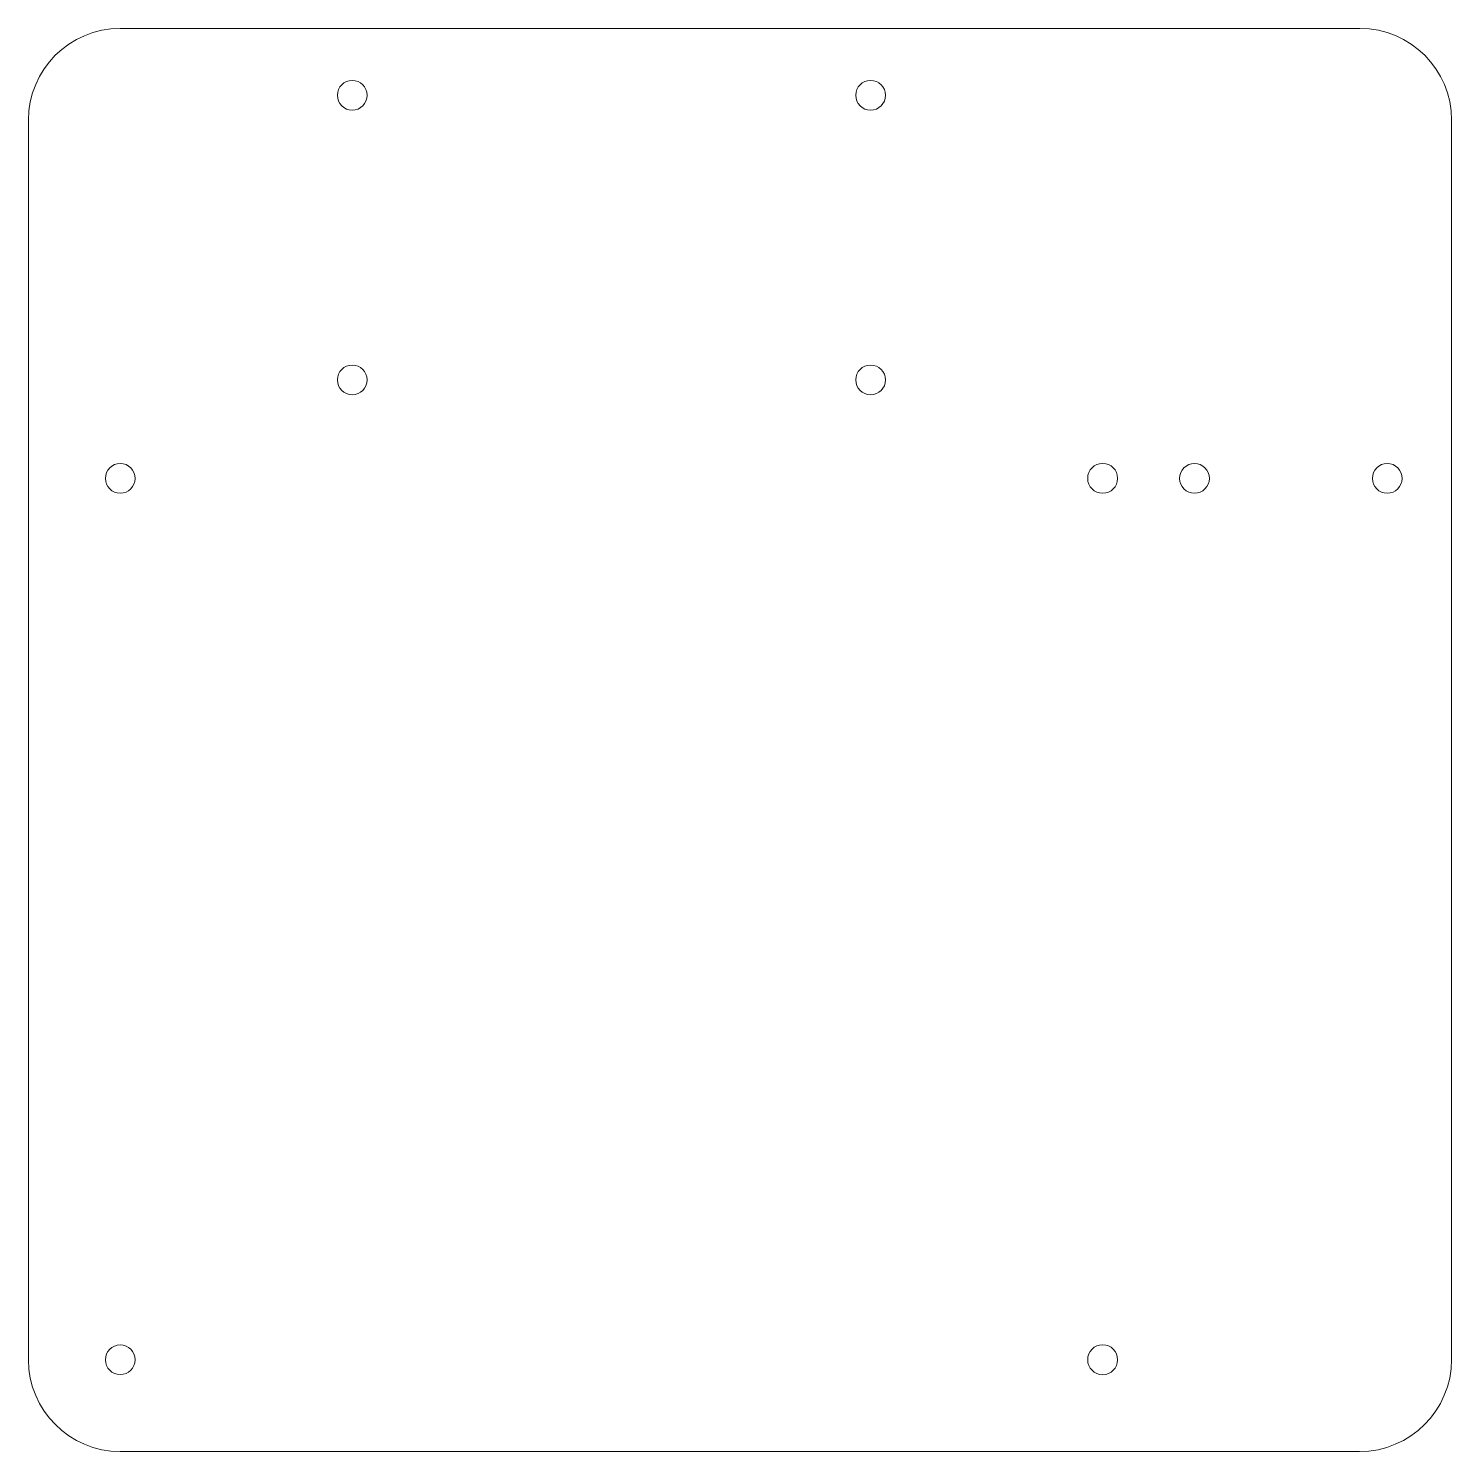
# Model space of a CAD drawing. Header units: millimetres. Extents: x -75 to 80, y -75 to 80.
import ezdxf

# ---------------------------------------------------------------- set-up
doc = ezdxf.new("R2010")
doc.units = ezdxf.units.MM

msp = doc.modelspace()

# ---------------------------------------------------------------- linework, layer by layer
at = {"color": 7, "linetype": 'Continuous', "lineweight": 15}
for p, q in [((70.02, 80), (-65.01, 80)), ((-75, 70.01), (-75, -65)), ((80, -64.97), (80, 70.02)), ((-65, -75), (69.97, -75))]:
    msp.add_line(p, q, dxfattribs=at)
for centre, radius in [((-39.73, 72.72), 1.62), ((16.73, 72.72), 1.62), ((-39.73, 41.72), 1.62), ((16.73, 41.72), 1.62), ((-65, 31), 1.62), ((42, 31), 1.63), ((52, 31), 1.62), ((73, 31), 1.62), ((-65, -65), 1.62), ((42, -65), 1.63)]:
    msp.add_circle(centre, radius, dxfattribs=at)
for centre, radius, start, end in [((-65.01, 70.01), 9.99, 90, 180), ((70.02, 70.02), 9.98, 0, 90), ((-65, -65), 10, 180, 270), ((69.97, -64.97), 10.03, 270, 0)]:
    msp.add_arc(centre, radius, start, end, dxfattribs=at)

doc.saveas('drawing.dxf')
